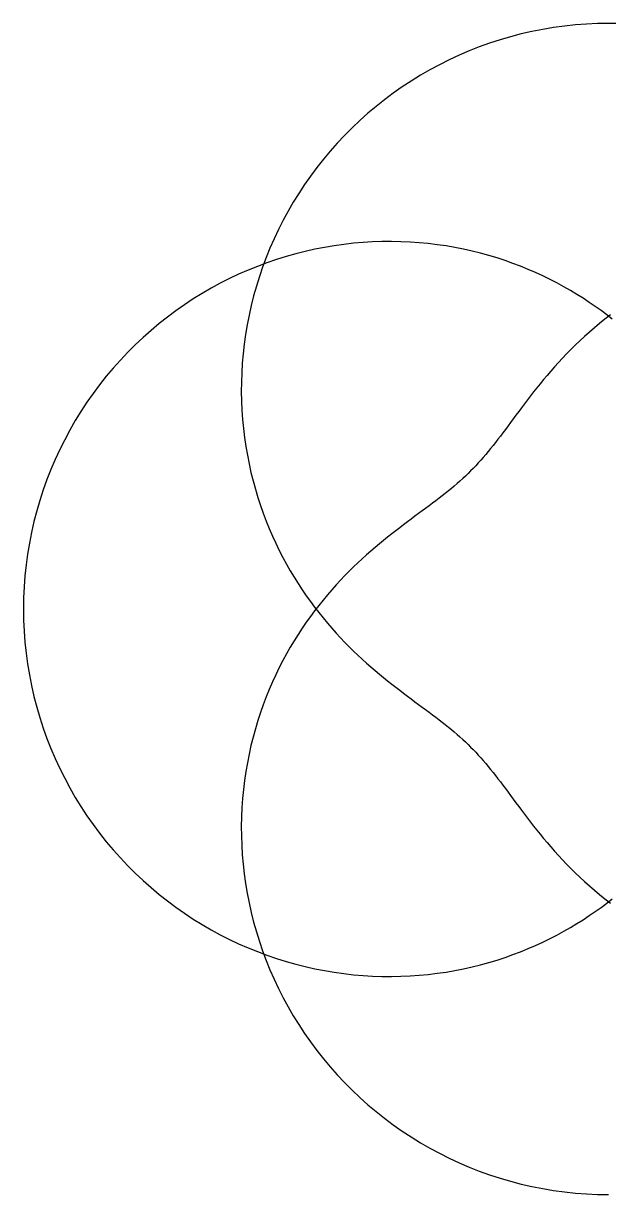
# Model space of a CAD drawing. Header units: metres. Extents: x -30 to 30, y -30 to 30.
# Drawn here: x -30 to 0, y -30 to 30 of the extents above; entities that cross this region are included whole.
import ezdxf

# ---------------------------------------------------------------- set-up
doc = ezdxf.new("R2010")
doc.units = ezdxf.units.M

msp = doc.modelspace()

# ---------------------------------------------------------------- linework, layer by layer
for p, q in [((0, 30, -100), (-0.565, 29.992, -100.251)), ((0.565, 29.992, -99.749), (0, 30, -100)), ((-4.477, 29.46, -101.997), (-5.022, 29.318, -102.243)), ((-3.927, 29.586, -101.75), (-4.477, 29.46, -101.997)), ((-3.373, 29.696, -101.502), (-3.927, 29.586, -101.75)), ((-2.816, 29.788, -101.253), (-3.373, 29.696, -101.502)), ((-2.256, 29.864, -101.004), (-2.816, 29.788, -101.253)), ((-1.694, 29.924, -100.753), (-2.256, 29.864, -101.004)), ((-1.13, 29.966, -100.502), (-1.694, 29.924, -100.753)), ((-0.565, 29.992, -100.251), (-1.13, 29.966, -100.502)), ((-6.098, 28.986, -102.73), (-6.627, 28.796, -102.97)), ((-5.563, 29.16, -102.487), (-6.098, 28.986, -102.73)), ((-5.022, 29.318, -102.243), (-5.563, 29.16, -102.487)), ((-7.665, 28.37, -103.446), (-8.174, 28.134, -103.681)), ((-7.15, 28.591, -103.209), (-7.665, 28.37, -103.446)), ((-6.627, 28.796, -102.97), (-7.15, 28.591, -103.209)), ((-9.166, 27.62, -104.144), (-9.65, 27.341, -104.371)), ((-8.674, 27.884, -103.914), (-9.166, 27.62, -104.144)), ((-8.174, 28.134, -103.681), (-8.674, 27.884, -103.914)), ((-10.124, 27.049, -104.596), (-10.588, 26.743, -104.818)), ((-9.65, 27.341, -104.371), (-10.124, 27.049, -104.596)), ((-11.043, 26.425, -105.036), (-11.487, 26.093, -105.252)), ((-10.588, 26.743, -104.818), (-11.043, 26.425, -105.036)), ((-11.487, 26.093, -105.252), (-11.92, 25.75, -105.464)), ((-12.342, 25.395, -105.673), (-12.753, 25.029, -105.878)), ((-11.92, 25.75, -105.464), (-12.342, 25.395, -105.673)), ((-13.151, 24.651, -106.079), (-13.538, 24.263, -106.277)), ((-12.753, 25.029, -105.878), (-13.151, 24.651, -106.079)), ((-13.538, 24.263, -106.277), (-13.912, 23.865, -106.471)), ((-14.274, 23.458, -106.66), (-14.623, 23.041, -106.845)), ((-13.912, 23.865, -106.471), (-14.274, 23.458, -106.66)), ((-14.623, 23.041, -106.845), (-14.958, 22.616, -107.027)), ((-14.958, 22.616, -107.027), (-15.28, 22.183, -107.203)), ((-15.589, 21.742, -107.375), (-15.884, 21.294, -107.543)), ((-15.28, 22.183, -107.203), (-15.589, 21.742, -107.375)), ((-15.884, 21.294, -107.543), (-16.165, 20.84, -107.705)), ((-16.165, 20.84, -107.705), (-16.432, 20.379, -107.863)), ((-16.685, 19.913, -108.016), (-16.924, 19.441, -108.163)), ((-16.432, 20.379, -107.863), (-16.685, 19.913, -108.016)), ((-16.924, 19.441, -108.163), (-17.149, 18.965, -108.306)), ((-17.149, 18.965, -108.306), (-17.359, 18.485, -108.443)), ((-14.065, 18.611, -90.57), (-14.559, 18.528, -90.657)), ((-13.572, 18.68, -90.489), (-14.065, 18.611, -90.57)), ((-13.08, 18.736, -90.415), (-13.572, 18.68, -90.489)), ((-12.59, 18.778, -90.346), (-13.08, 18.736, -90.415)), ((-12.102, 18.808, -90.284), (-12.59, 18.778, -90.346)), ((-11.617, 18.824, -90.227), (-12.102, 18.808, -90.284)), ((-11.135, 18.828, -90.177), (-11.617, 18.824, -90.227)), ((-10.656, 18.819, -90.133), (-11.135, 18.828, -90.177)), ((-10.181, 18.798, -90.095), (-10.656, 18.819, -90.133)), ((-9.71, 18.765, -90.064), (-10.181, 18.798, -90.095)), ((-9.244, 18.721, -90.039), (-9.71, 18.765, -90.064)), ((-8.783, 18.665, -90.02), (-9.244, 18.721, -90.039)), ((-8.327, 18.598, -90.007), (-8.783, 18.665, -90.02)), ((-17.555, 18.002, -108.575), (-17.737, 17.515, -108.702)), ((-17.359, 18.485, -108.443), (-17.555, 18.002, -108.575)), ((-16.535, 18.057, -91.062), (-17.026, 17.904, -91.177)), ((-16.042, 18.196, -90.952), (-16.535, 18.057, -91.062)), ((-15.548, 18.321, -90.848), (-16.042, 18.196, -90.952)), ((-15.054, 18.431, -90.749), (-15.548, 18.321, -90.848)), ((-14.559, 18.528, -90.657), (-15.054, 18.431, -90.749)), ((-7.877, 18.52, -90.001), (-8.327, 18.598, -90.007)), ((-7.432, 18.432, -90.001), (-7.877, 18.52, -90.001)), ((-6.994, 18.334, -90.007), (-7.432, 18.432, -90.001)), ((-6.562, 18.227, -90.02), (-6.994, 18.334, -90.007)), ((-6.137, 18.11, -90.039), (-6.562, 18.227, -90.02)), ((-5.719, 17.984, -90.064), (-6.137, 18.11, -90.039)), ((-18.002, 17.555, -91.425), (-18.485, 17.359, -91.557)), ((-17.515, 17.737, -91.298), (-18.002, 17.555, -91.425)), ((-17.737, 17.515, -108.702), (-17.904, 17.026, -108.823)), ((-17.026, 17.904, -91.177), (-17.515, 17.737, -91.298)), ((-5.308, 17.85, -90.095), (-5.719, 17.984, -90.064)), ((-4.904, 17.707, -90.133), (-5.308, 17.85, -90.095)), ((-4.508, 17.557, -90.177), (-4.904, 17.707, -90.133)), ((-4.119, 17.399, -90.227), (-4.508, 17.557, -90.177)), ((-19.441, 16.924, -91.837), (-19.913, 16.685, -91.984)), ((-18.965, 17.149, -91.694), (-19.441, 16.924, -91.837)), ((-18.485, 17.359, -91.557), (-18.965, 17.149, -91.694)), ((-17.904, 17.026, -108.823), (-18.057, 16.535, -108.938)), ((-3.739, 17.234, -90.284), (-4.119, 17.399, -90.227)), ((-3.366, 17.063, -90.346), (-3.739, 17.234, -90.284)), ((-3.002, 16.885, -90.415), (-3.366, 17.063, -90.346)), ((-2.645, 16.702, -90.489), (-3.002, 16.885, -90.415)), ((-20.379, 16.432, -92.137), (-20.84, 16.165, -92.295)), ((-19.913, 16.685, -91.984), (-20.379, 16.432, -92.137)), ((-18.057, 16.535, -108.938), (-18.196, 16.042, -109.048)), ((-2.297, 16.513, -90.57), (-2.645, 16.702, -90.489)), ((-1.957, 16.319, -90.657), (-2.297, 16.513, -90.57)), ((-1.626, 16.12, -90.749), (-1.957, 16.319, -90.657)), ((-21.294, 15.884, -92.457), (-21.742, 15.589, -92.625)), ((-20.84, 16.165, -92.295), (-21.294, 15.884, -92.457)), ((-18.196, 16.042, -109.048), (-18.321, 15.548, -109.152)), ((-1.303, 15.918, -90.848), (-1.626, 16.12, -90.749)), ((-0.988, 15.711, -90.952), (-1.303, 15.918, -90.848)), ((-0.682, 15.501, -91.062), (-0.988, 15.711, -90.952)), ((-22.183, 15.28, -92.797), (-22.616, 14.958, -92.973)), ((-21.742, 15.589, -92.625), (-22.183, 15.28, -92.797)), ((-18.431, 15.054, -109.251), (-18.528, 14.559, -109.343)), ((-18.321, 15.548, -109.152), (-18.431, 15.054, -109.251)), ((-0.384, 15.288, -91.177), (-0.682, 15.501, -91.062)), ((-0.095, 15.072, -91.298), (-0.384, 15.288, -91.177)), ((0.095, 15.072, -108.702), (-0.187, 14.854, -108.575)), ((0.187, 14.854, -91.425), (-0.095, 15.072, -91.298)), ((-23.041, 14.623, -93.155), (-23.458, 14.274, -93.34)), ((-22.616, 14.958, -92.973), (-23.041, 14.623, -93.155)), ((-18.528, 14.559, -109.343), (-18.611, 14.065, -109.43)), ((-0.725, 14.413, -108.306), (-0.982, 14.19, -108.163)), ((-0.46, 14.635, -108.443), (-0.725, 14.413, -108.306)), ((-0.187, 14.854, -108.575), (-0.46, 14.635, -108.443)), ((-23.865, 13.912, -93.529), (-24.263, 13.538, -93.723)), ((-23.458, 14.274, -93.34), (-23.865, 13.912, -93.529)), ((-18.611, 14.065, -109.43), (-18.68, 13.572, -109.511)), ((-1.232, 13.967, -108.016), (-1.474, 13.743, -107.863)), ((-0.982, 14.19, -108.163), (-1.232, 13.967, -108.016)), ((-24.263, 13.538, -93.723), (-24.651, 13.151, -93.921)), ((-18.68, 13.572, -109.511), (-18.736, 13.08, -109.585)), ((-1.935, 13.294, -107.543), (-2.154, 13.07, -107.375)), ((-1.708, 13.518, -107.705), (-1.935, 13.294, -107.543)), ((-1.474, 13.743, -107.863), (-1.708, 13.518, -107.705)), ((-25.029, 12.753, -94.122), (-25.395, 12.342, -94.327)), ((-24.651, 13.151, -93.921), (-25.029, 12.753, -94.122)), ((-18.736, 13.08, -109.585), (-18.778, 12.59, -109.654)), ((-2.573, 12.625, -107.027), (-2.773, 12.404, -106.845)), ((-2.367, 12.847, -107.203), (-2.573, 12.625, -107.027)), ((-2.154, 13.07, -107.375), (-2.367, 12.847, -107.203)), ((-25.395, 12.342, -94.327), (-25.75, 11.92, -94.536)), ((-18.808, 12.102, -109.716), (-18.824, 11.617, -109.773)), ((-18.778, 12.59, -109.654), (-18.808, 12.102, -109.716)), ((-2.966, 12.185, -106.66), (-3.153, 11.967, -106.471)), ((-2.773, 12.404, -106.845), (-2.966, 12.185, -106.66)), ((-26.093, 11.487, -94.748), (-26.425, 11.043, -94.964)), ((-25.75, 11.92, -94.536), (-26.093, 11.487, -94.748)), ((-18.824, 11.617, -109.773), (-18.828, 11.135, -109.823)), ((-3.51, 11.538, -106.079), (-3.68, 11.327, -105.878)), ((-3.334, 11.752, -106.277), (-3.51, 11.538, -106.079)), ((-3.153, 11.967, -106.471), (-3.334, 11.752, -106.277)), ((-26.425, 11.043, -94.964), (-26.743, 10.588, -95.182)), ((-18.828, 11.135, -109.823), (-18.819, 10.656, -109.867)), ((-4.006, 10.913, -105.464), (-4.163, 10.71, -105.252)), ((-3.846, 11.118, -105.673), (-4.006, 10.913, -105.464)), ((-3.68, 11.327, -105.878), (-3.846, 11.118, -105.673)), ((-26.743, 10.588, -95.182), (-27.049, 10.124, -95.404)), ((-18.819, 10.656, -109.867), (-18.798, 10.181, -109.905)), ((-4.463, 10.313, -104.818), (-4.607, 10.119, -104.596)), ((-4.315, 10.51, -105.036), (-4.463, 10.313, -104.818)), ((-4.163, 10.71, -105.252), (-4.315, 10.51, -105.036)), ((-27.341, 9.65, -95.629), (-27.62, 9.166, -95.856)), ((-27.049, 10.124, -95.404), (-27.341, 9.65, -95.629)), ((-18.798, 10.181, -109.905), (-18.765, 9.71, -109.936)), ((-18.765, 9.71, -109.936), (-18.721, 9.244, -109.961)), ((-4.887, 9.742, -104.144), (-5.023, 9.558, -103.914)), ((-4.749, 9.929, -104.371), (-4.887, 9.742, -104.144)), ((-4.607, 10.119, -104.596), (-4.749, 9.929, -104.371)), ((-27.62, 9.166, -95.856), (-27.884, 8.674, -96.086)), ((-18.721, 9.244, -109.961), (-18.665, 8.783, -109.98)), ((-5.417, 9.029, -103.209), (-5.545, 8.859, -102.97)), ((-5.287, 9.202, -103.446), (-5.417, 9.029, -103.209)), ((-5.156, 9.378, -103.681), (-5.287, 9.202, -103.446)), ((-5.023, 9.558, -103.914), (-5.156, 9.378, -103.681)), ((-27.884, 8.674, -96.086), (-28.134, 8.174, -96.319)), ((-18.665, 8.783, -109.98), (-18.598, 8.327, -109.993)), ((-5.797, 8.531, -102.487), (-5.923, 8.371, -102.243)), ((-5.671, 8.693, -102.73), (-5.797, 8.531, -102.487)), ((-5.545, 8.859, -102.97), (-5.671, 8.693, -102.73)), ((-28.134, 8.174, -96.319), (-28.37, 7.665, -96.554)), ((-18.598, 8.327, -109.993), (-18.52, 7.877, -109.999)), ((-18.52, 7.877, -109.999), (-18.432, 7.432, -109.999)), ((-6.299, 7.913, -101.502), (-6.425, 7.766, -101.253)), ((-6.173, 8.062, -101.75), (-6.299, 7.913, -101.502)), ((-6.048, 8.215, -101.997), (-6.173, 8.062, -101.75)), ((-5.923, 8.371, -102.243), (-6.048, 8.215, -101.997)), ((-28.37, 7.665, -96.554), (-28.591, 7.15, -96.791)), ((-18.432, 7.432, -109.999), (-18.334, 6.994, -109.993)), ((-6.939, 7.205, -100.251), (-7.071, 7.071, -100)), ((-6.808, 7.342, -100.502), (-6.939, 7.205, -100.251)), ((-6.679, 7.481, -100.753), (-6.808, 7.342, -100.502)), ((-6.551, 7.622, -101.004), (-6.679, 7.481, -100.753)), ((-6.425, 7.766, -101.253), (-6.551, 7.622, -101.004)), ((-28.796, 6.627, -97.03), (-28.986, 6.098, -97.27)), ((-28.591, 7.15, -96.791), (-28.796, 6.627, -97.03)), ((-18.334, 6.994, -109.993), (-18.227, 6.562, -109.98)), ((-7.481, 6.679, -99.247), (-7.622, 6.551, -98.996)), ((-7.342, 6.808, -99.498), (-7.481, 6.679, -99.247)), ((-7.205, 6.939, -99.749), (-7.342, 6.808, -99.498)), ((-7.071, 7.071, -100), (-7.205, 6.939, -99.749)), ((-28.986, 6.098, -97.27), (-29.16, 5.563, -97.513)), ((-18.227, 6.562, -109.98), (-18.11, 6.137, -109.961)), ((-18.11, 6.137, -109.961), (-17.984, 5.719, -109.936)), ((-8.215, 6.048, -98.003), (-8.371, 5.923, -97.757)), ((-8.062, 6.173, -98.25), (-8.215, 6.048, -98.003)), ((-7.913, 6.299, -98.498), (-8.062, 6.173, -98.25)), ((-7.766, 6.425, -98.747), (-7.913, 6.299, -98.498)), ((-7.622, 6.551, -98.996), (-7.766, 6.425, -98.747)), ((-29.16, 5.563, -97.513), (-29.318, 5.022, -97.757)), ((-17.984, 5.719, -109.936), (-17.85, 5.308, -109.905)), ((-9.029, 5.417, -96.791), (-9.202, 5.287, -96.554)), ((-8.859, 5.545, -97.03), (-9.029, 5.417, -96.791)), ((-8.693, 5.671, -97.27), (-8.859, 5.545, -97.03)), ((-8.531, 5.797, -97.513), (-8.693, 5.671, -97.27)), ((-8.371, 5.923, -97.757), (-8.531, 5.797, -97.513)), ((-29.318, 5.022, -97.757), (-29.46, 4.476, -98.003)), ((-17.85, 5.308, -109.905), (-17.707, 4.904, -109.867)), ((-17.707, 4.904, -109.867), (-17.557, 4.508, -109.823)), ((-9.742, 4.887, -95.856), (-9.929, 4.749, -95.629)), ((-9.558, 5.023, -96.086), (-9.742, 4.887, -95.856)), ((-9.378, 5.156, -96.319), (-9.558, 5.023, -96.086)), ((-9.202, 5.287, -96.554), (-9.378, 5.156, -96.319)), ((-29.46, 4.476, -98.003), (-29.586, 3.927, -98.25)), ((-17.557, 4.508, -109.823), (-17.399, 4.119, -109.773)), ((-10.51, 4.315, -94.964), (-10.71, 4.163, -94.748)), ((-10.313, 4.463, -95.182), (-10.51, 4.315, -94.964)), ((-10.119, 4.607, -95.404), (-10.313, 4.463, -95.182)), ((-9.929, 4.749, -95.629), (-10.119, 4.607, -95.404)), ((-29.586, 3.927, -98.25), (-29.696, 3.373, -98.498)), ((-17.399, 4.119, -109.773), (-17.234, 3.739, -109.716)), ((-17.234, 3.739, -109.716), (-17.063, 3.366, -109.654)), ((-11.327, 3.68, -94.122), (-11.538, 3.51, -93.921)), ((-11.118, 3.846, -94.327), (-11.327, 3.68, -94.122)), ((-10.913, 4.006, -94.536), (-11.118, 3.846, -94.327)), ((-10.71, 4.163, -94.748), (-10.913, 4.006, -94.536)), ((-29.696, 3.373, -98.498), (-29.788, 2.816, -98.747)), ((-17.063, 3.366, -109.654), (-16.885, 3.002, -109.585)), ((-16.885, 3.002, -109.585), (-16.702, 2.645, -109.511)), ((-11.967, 3.153, -93.529), (-12.185, 2.966, -93.34)), ((-11.752, 3.334, -93.723), (-11.967, 3.153, -93.529)), ((-11.538, 3.51, -93.921), (-11.752, 3.334, -93.723)), ((-29.788, 2.816, -98.747), (-29.864, 2.256, -98.996)), ((-16.702, 2.645, -109.511), (-16.513, 2.297, -109.43)), ((-12.625, 2.573, -92.974), (-12.847, 2.367, -92.797)), ((-12.404, 2.773, -93.155), (-12.625, 2.573, -92.974)), ((-12.185, 2.966, -93.34), (-12.404, 2.773, -93.155)), ((-29.864, 2.256, -98.996), (-29.924, 1.694, -99.247)), ((-16.513, 2.297, -109.43), (-16.319, 1.957, -109.343)), ((-16.319, 1.957, -109.343), (-16.12, 1.626, -109.251)), ((-13.294, 1.935, -92.457), (-13.518, 1.708, -92.295)), ((-13.07, 2.154, -92.625), (-13.294, 1.935, -92.457)), ((-12.847, 2.367, -92.797), (-13.07, 2.154, -92.625)), ((-29.924, 1.694, -99.247), (-29.966, 1.13, -99.498)), ((-16.12, 1.626, -109.251), (-15.918, 1.303, -109.152)), ((-15.918, 1.303, -109.152), (-15.711, 0.988, -109.048)), ((-13.967, 1.232, -91.984), (-14.19, 0.982, -91.837)), ((-13.743, 1.474, -92.137), (-13.967, 1.232, -91.984)), ((-13.518, 1.708, -92.295), (-13.743, 1.474, -92.137)), ((-29.966, 1.13, -99.498), (-29.992, 0.565, -99.749)), ((-15.711, 0.988, -109.048), (-15.501, 0.682, -108.938)), ((-15.501, 0.682, -108.938), (-15.288, 0.384, -108.823)), ((-14.413, 0.725, -91.694), (-14.635, 0.46, -91.557)), ((-14.19, 0.982, -91.837), (-14.413, 0.725, -91.694)), ((-29.992, 0.565, -99.749), (-30, 0, -100)), ((-15.288, 0.384, -108.823), (-15.072, 0.095, -108.702)), ((-14.854, 0.187, -91.425), (-15.072, -0.095, -91.298)), ((-15.072, 0.095, -108.702), (-14.854, -0.187, -108.575)), ((-14.635, 0.46, -91.557), (-14.854, 0.187, -91.425)), ((-30, 0, -100), (-29.992, -0.565, -100.251)), ((-29.992, -0.565, -100.251), (-29.966, -1.13, -100.502)), ((-15.288, -0.384, -91.177), (-15.501, -0.682, -91.062)), ((-15.072, -0.095, -91.298), (-15.288, -0.384, -91.177)), ((-14.854, -0.187, -108.575), (-14.635, -0.46, -108.443)), ((-14.635, -0.46, -108.443), (-14.413, -0.725, -108.306)), ((-29.966, -1.13, -100.502), (-29.924, -1.694, -100.753)), ((-15.711, -0.988, -90.952), (-15.918, -1.303, -90.848)), ((-15.501, -0.682, -91.062), (-15.711, -0.988, -90.952)), ((-14.413, -0.725, -108.306), (-14.19, -0.982, -108.163)), ((-14.19, -0.982, -108.163), (-13.967, -1.232, -108.016)), ((-29.924, -1.694, -100.753), (-29.864, -2.256, -101.004)), ((-16.12, -1.626, -90.749), (-16.319, -1.957, -90.657)), ((-15.918, -1.303, -90.848), (-16.12, -1.626, -90.749)), ((-13.967, -1.232, -108.016), (-13.743, -1.474, -107.863)), ((-13.743, -1.474, -107.863), (-13.518, -1.708, -107.705)), ((-13.518, -1.708, -107.705), (-13.294, -1.935, -107.543)), ((-29.864, -2.256, -101.004), (-29.788, -2.816, -101.253)), ((-16.513, -2.297, -90.57), (-16.702, -2.645, -90.489)), ((-16.319, -1.957, -90.657), (-16.513, -2.297, -90.57)), ((-13.294, -1.935, -107.543), (-13.07, -2.154, -107.375)), ((-13.07, -2.154, -107.375), (-12.847, -2.367, -107.203)), ((-12.847, -2.367, -107.203), (-12.625, -2.573, -107.026)), ((-29.788, -2.816, -101.253), (-29.696, -3.373, -101.502)), ((-16.702, -2.645, -90.489), (-16.885, -3.002, -90.415)), ((-12.625, -2.573, -107.026), (-12.404, -2.773, -106.845)), ((-12.404, -2.773, -106.845), (-12.185, -2.966, -106.66)), ((-12.185, -2.966, -106.66), (-11.967, -3.153, -106.471)), ((-29.696, -3.373, -101.502), (-29.586, -3.927, -101.75)), ((-17.063, -3.366, -90.346), (-17.234, -3.739, -90.284)), ((-16.885, -3.002, -90.415), (-17.063, -3.366, -90.346)), ((-11.967, -3.153, -106.471), (-11.752, -3.334, -106.277)), ((-11.752, -3.334, -106.277), (-11.538, -3.51, -106.079)), ((-11.538, -3.51, -106.079), (-11.327, -3.68, -105.878)), ((-29.586, -3.927, -101.75), (-29.46, -4.477, -101.997)), ((-17.399, -4.119, -90.227), (-17.557, -4.508, -90.177)), ((-17.234, -3.739, -90.284), (-17.399, -4.119, -90.227)), ((-11.327, -3.68, -105.878), (-11.118, -3.846, -105.673)), ((-11.118, -3.846, -105.673), (-10.913, -4.006, -105.464)), ((-10.913, -4.006, -105.464), (-10.71, -4.163, -105.252)), ((-10.71, -4.163, -105.252), (-10.51, -4.315, -105.036)), ((-29.46, -4.477, -101.997), (-29.318, -5.022, -102.243)), ((-17.557, -4.508, -90.177), (-17.707, -4.904, -90.133)), ((-10.51, -4.315, -105.036), (-10.313, -4.463, -104.818)), ((-10.313, -4.463, -104.818), (-10.119, -4.607, -104.596)), ((-10.119, -4.607, -104.596), (-9.929, -4.749, -104.371)), ((-9.929, -4.749, -104.371), (-9.742, -4.887, -104.144)), ((-29.318, -5.022, -102.243), (-29.16, -5.563, -102.487)), ((-17.85, -5.308, -90.095), (-17.984, -5.719, -90.064)), ((-17.707, -4.904, -90.133), (-17.85, -5.308, -90.095)), ((-9.742, -4.887, -104.144), (-9.558, -5.023, -103.914)), ((-9.558, -5.023, -103.914), (-9.378, -5.156, -103.681)), ((-9.378, -5.156, -103.681), (-9.202, -5.287, -103.446)), ((-9.202, -5.287, -103.446), (-9.029, -5.417, -103.209)), ((-29.16, -5.563, -102.487), (-28.986, -6.098, -102.73)), ((-17.984, -5.719, -90.064), (-18.11, -6.137, -90.039)), ((-9.029, -5.417, -103.209), (-8.859, -5.545, -102.97)), ((-8.859, -5.545, -102.97), (-8.693, -5.671, -102.73)), ((-8.693, -5.671, -102.73), (-8.531, -5.797, -102.487)), ((-8.531, -5.797, -102.487), (-8.371, -5.923, -102.243)), ((-8.371, -5.923, -102.243), (-8.215, -6.048, -101.997)), ((-28.986, -6.098, -102.73), (-28.796, -6.627, -102.97)), ((-18.227, -6.562, -90.02), (-18.334, -6.994, -90.007)), ((-18.11, -6.137, -90.039), (-18.227, -6.562, -90.02)), ((-8.215, -6.048, -101.997), (-8.062, -6.173, -101.75)), ((-8.062, -6.173, -101.75), (-7.913, -6.299, -101.502)), ((-7.913, -6.299, -101.502), (-7.766, -6.425, -101.253)), ((-7.766, -6.425, -101.253), (-7.622, -6.551, -101.004)), ((-7.622, -6.551, -101.004), (-7.481, -6.679, -100.753)), ((-28.796, -6.627, -102.97), (-28.591, -7.15, -103.209)), ((-28.591, -7.15, -103.209), (-28.37, -7.665, -103.446)), ((-18.334, -6.994, -90.007), (-18.432, -7.432, -90.001)), ((-7.481, -6.679, -100.753), (-7.342, -6.808, -100.502)), ((-7.342, -6.808, -100.502), (-7.205, -6.939, -100.251)), ((-7.205, -6.939, -100.251), (-7.071, -7.071, -100)), ((-7.071, -7.071, -100), (-6.939, -7.205, -99.749)), ((-28.37, -7.665, -103.446), (-28.134, -8.174, -103.681)), ((-18.432, -7.432, -90.001), (-18.52, -7.877, -90.001)), ((-6.939, -7.205, -99.749), (-6.808, -7.342, -99.498)), ((-6.808, -7.342, -99.498), (-6.679, -7.481, -99.247)), ((-6.679, -7.481, -99.247), (-6.551, -7.622, -98.996)), ((-6.551, -7.622, -98.996), (-6.425, -7.766, -98.747)), ((-6.425, -7.766, -98.747), (-6.299, -7.913, -98.498)), ((-28.134, -8.174, -103.681), (-27.884, -8.674, -103.914)), ((-18.598, -8.327, -90.007), (-18.665, -8.783, -90.02)), ((-18.52, -7.877, -90.001), (-18.598, -8.327, -90.007)), ((-6.299, -7.913, -98.498), (-6.173, -8.062, -98.25)), ((-6.173, -8.062, -98.25), (-6.048, -8.215, -98.003)), ((-6.048, -8.215, -98.003), (-5.923, -8.371, -97.757)), ((-5.923, -8.371, -97.757), (-5.797, -8.531, -97.513)), ((-27.884, -8.674, -103.914), (-27.62, -9.166, -104.144)), ((-18.665, -8.783, -90.02), (-18.721, -9.244, -90.039)), ((-5.797, -8.531, -97.513), (-5.671, -8.693, -97.27)), ((-5.671, -8.693, -97.27), (-5.545, -8.859, -97.03)), ((-5.545, -8.859, -97.03), (-5.417, -9.029, -96.791)), ((-27.62, -9.166, -104.144), (-27.341, -9.65, -104.371)), ((-18.721, -9.244, -90.039), (-18.765, -9.71, -90.064)), ((-5.417, -9.029, -96.791), (-5.287, -9.202, -96.554)), ((-5.287, -9.202, -96.554), (-5.156, -9.378, -96.319)), ((-5.156, -9.378, -96.319), (-5.023, -9.558, -96.086)), ((-5.023, -9.558, -96.086), (-4.887, -9.742, -95.856)), ((-27.341, -9.65, -104.371), (-27.049, -10.124, -104.596)), ((-27.049, -10.124, -104.596), (-26.743, -10.588, -104.818)), ((-18.798, -10.181, -90.095), (-18.819, -10.656, -90.133)), ((-18.765, -9.71, -90.064), (-18.798, -10.181, -90.095)), ((-4.887, -9.742, -95.856), (-4.749, -9.929, -95.629)), ((-4.749, -9.929, -95.629), (-4.607, -10.119, -95.404)), ((-4.607, -10.119, -95.404), (-4.463, -10.313, -95.182)), ((-26.743, -10.588, -104.818), (-26.425, -11.043, -105.036)), ((-18.819, -10.656, -90.133), (-18.828, -11.135, -90.177)), ((-4.463, -10.313, -95.182), (-4.315, -10.51, -94.964)), ((-4.315, -10.51, -94.964), (-4.163, -10.71, -94.748)), ((-4.163, -10.71, -94.748), (-4.006, -10.913, -94.536)), ((-26.425, -11.043, -105.036), (-26.093, -11.487, -105.252)), ((-18.828, -11.135, -90.177), (-18.824, -11.617, -90.227)), ((-4.006, -10.913, -94.536), (-3.846, -11.118, -94.327)), ((-3.846, -11.118, -94.327), (-3.68, -11.327, -94.122)), ((-3.68, -11.327, -94.122), (-3.51, -11.538, -93.921)), ((-26.093, -11.487, -105.252), (-25.75, -11.92, -105.464)), ((-25.75, -11.92, -105.464), (-25.395, -12.342, -105.673)), ((-18.824, -11.617, -90.227), (-18.808, -12.102, -90.284)), ((-3.51, -11.538, -93.921), (-3.334, -11.752, -93.723)), ((-3.334, -11.752, -93.723), (-3.153, -11.967, -93.529)), ((-3.153, -11.967, -93.529), (-2.966, -12.185, -93.34)), ((-25.395, -12.342, -105.673), (-25.029, -12.753, -105.878)), ((-18.808, -12.102, -90.284), (-18.778, -12.59, -90.346)), ((-18.778, -12.59, -90.346), (-18.736, -13.08, -90.415)), ((-2.966, -12.185, -93.34), (-2.773, -12.404, -93.155)), ((-2.773, -12.404, -93.155), (-2.573, -12.625, -92.973)), ((-25.029, -12.753, -105.878), (-24.651, -13.151, -106.079)), ((-24.651, -13.151, -106.079), (-24.263, -13.538, -106.277)), ((-18.736, -13.08, -90.415), (-18.68, -13.572, -90.489)), ((-2.573, -12.625, -92.973), (-2.367, -12.847, -92.797)), ((-2.367, -12.847, -92.797), (-2.154, -13.07, -92.625)), ((-2.154, -13.07, -92.625), (-1.935, -13.294, -92.457)), ((-24.263, -13.538, -106.277), (-23.865, -13.912, -106.471)), ((-18.68, -13.572, -90.489), (-18.611, -14.065, -90.57)), ((-1.935, -13.294, -92.457), (-1.708, -13.518, -92.295)), ((-1.708, -13.518, -92.295), (-1.474, -13.743, -92.137)), ((-1.474, -13.743, -92.137), (-1.232, -13.967, -91.984)), ((-23.865, -13.912, -106.471), (-23.458, -14.274, -106.66)), ((-23.458, -14.274, -106.66), (-23.041, -14.623, -106.845)), ((-18.611, -14.065, -90.57), (-18.528, -14.559, -90.657)), ((-1.232, -13.967, -91.984), (-0.982, -14.19, -91.837)), ((-0.982, -14.19, -91.837), (-0.725, -14.413, -91.694)), ((-23.041, -14.623, -106.845), (-22.616, -14.958, -107.026)), ((-22.616, -14.958, -107.026), (-22.183, -15.28, -107.203)), ((-18.528, -14.559, -90.657), (-18.431, -15.054, -90.749)), ((-0.725, -14.413, -91.694), (-0.46, -14.635, -91.557)), ((-0.46, -14.635, -91.557), (-0.187, -14.854, -91.425)), ((-0.187, -14.854, -91.425), (0.095, -15.072, -91.298)), ((-0.095, -15.072, -108.702), (0.187, -14.854, -108.575)), ((-22.183, -15.28, -107.203), (-21.742, -15.589, -107.375)), ((-21.742, -15.589, -107.375), (-21.294, -15.884, -107.543)), ((-18.431, -15.054, -90.749), (-18.321, -15.548, -90.848)), ((-18.321, -15.548, -90.848), (-18.196, -16.042, -90.952)), ((-0.988, -15.711, -109.048), (-0.682, -15.501, -108.938)), ((-0.682, -15.501, -108.938), (-0.384, -15.288, -108.823)), ((-0.384, -15.288, -108.823), (-0.095, -15.072, -108.702)), ((-21.294, -15.884, -107.543), (-20.84, -16.165, -107.705)), ((-20.84, -16.165, -107.705), (-20.379, -16.432, -107.863)), ((-18.196, -16.042, -90.952), (-18.057, -16.535, -91.062)), ((-1.957, -16.319, -109.343), (-1.626, -16.12, -109.251)), ((-1.626, -16.12, -109.251), (-1.303, -15.918, -109.152)), ((-1.303, -15.918, -109.152), (-0.988, -15.711, -109.048)), ((-20.379, -16.432, -107.863), (-19.913, -16.685, -108.016)), ((-19.913, -16.685, -108.016), (-19.441, -16.924, -108.163)), ((-18.057, -16.535, -91.062), (-17.904, -17.026, -91.177)), ((-3.002, -16.885, -109.585), (-2.645, -16.702, -109.511)), ((-2.645, -16.702, -109.511), (-2.297, -16.513, -109.43)), ((-2.297, -16.513, -109.43), (-1.957, -16.319, -109.343)), ((-19.441, -16.924, -108.163), (-18.965, -17.149, -108.306)), ((-18.965, -17.149, -108.306), (-18.485, -17.359, -108.443)), ((-18.485, -17.359, -108.443), (-18.002, -17.555, -108.575)), ((-17.904, -17.026, -91.177), (-17.737, -17.515, -91.298)), ((-4.508, -17.557, -109.823), (-4.119, -17.399, -109.773)), ((-4.119, -17.399, -109.773), (-3.739, -17.234, -109.716)), ((-3.739, -17.234, -109.716), (-3.366, -17.063, -109.654)), ((-3.366, -17.063, -109.654), (-3.002, -16.885, -109.585)), ((-18.002, -17.555, -108.575), (-17.515, -17.737, -108.702)), ((-17.737, -17.515, -91.298), (-17.555, -18.002, -91.425)), ((-17.515, -17.737, -108.702), (-17.026, -17.904, -108.823)), ((-17.026, -17.904, -108.823), (-16.535, -18.057, -108.938)), ((-6.137, -18.11, -109.961), (-5.719, -17.984, -109.936)), ((-5.719, -17.984, -109.936), (-5.308, -17.85, -109.905)), ((-5.308, -17.85, -109.905), (-4.904, -17.707, -109.867)), ((-4.904, -17.707, -109.867), (-4.508, -17.557, -109.823)), ((-17.555, -18.002, -91.425), (-17.359, -18.485, -91.557)), ((-17.359, -18.485, -91.557), (-17.149, -18.965, -91.694)), ((-16.535, -18.057, -108.938), (-16.042, -18.196, -109.048)), ((-16.042, -18.196, -109.048), (-15.548, -18.321, -109.152)), ((-15.548, -18.321, -109.152), (-15.054, -18.431, -109.251)), ((-15.054, -18.431, -109.251), (-14.559, -18.528, -109.343)), ((-14.559, -18.528, -109.343), (-14.065, -18.611, -109.43)), ((-8.783, -18.665, -109.98), (-8.327, -18.598, -109.993)), ((-8.327, -18.598, -109.993), (-7.877, -18.52, -109.999)), ((-7.877, -18.52, -109.999), (-7.432, -18.432, -109.999)), ((-7.432, -18.432, -109.999), (-6.994, -18.334, -109.993)), ((-6.994, -18.334, -109.993), (-6.562, -18.227, -109.98)), ((-6.562, -18.227, -109.98), (-6.137, -18.11, -109.961)), ((-17.149, -18.965, -91.694), (-16.924, -19.441, -91.837)), ((-14.065, -18.611, -109.43), (-13.572, -18.68, -109.511)), ((-13.572, -18.68, -109.511), (-13.08, -18.736, -109.585)), ((-13.08, -18.736, -109.585), (-12.59, -18.778, -109.654)), ((-12.59, -18.778, -109.654), (-12.102, -18.808, -109.716)), ((-12.102, -18.808, -109.716), (-11.617, -18.824, -109.773)), ((-11.617, -18.824, -109.773), (-11.135, -18.828, -109.823)), ((-11.135, -18.828, -109.823), (-10.656, -18.819, -109.867)), ((-10.656, -18.819, -109.867), (-10.181, -18.798, -109.905)), ((-10.181, -18.798, -109.905), (-9.71, -18.765, -109.936)), ((-9.71, -18.765, -109.936), (-9.244, -18.721, -109.961)), ((-9.244, -18.721, -109.961), (-8.783, -18.665, -109.98)), ((-16.924, -19.441, -91.837), (-16.685, -19.913, -91.984)), ((-16.685, -19.913, -91.984), (-16.432, -20.379, -92.137)), ((-16.432, -20.379, -92.137), (-16.165, -20.84, -92.295)), ((-16.165, -20.84, -92.295), (-15.884, -21.294, -92.457)), ((-15.884, -21.294, -92.457), (-15.589, -21.742, -92.625)), ((-15.589, -21.742, -92.625), (-15.28, -22.183, -92.797)), ((-15.28, -22.183, -92.797), (-14.958, -22.616, -92.974)), ((-14.958, -22.616, -92.974), (-14.623, -23.041, -93.155)), ((-14.623, -23.041, -93.155), (-14.274, -23.458, -93.34)), ((-14.274, -23.458, -93.34), (-13.912, -23.865, -93.529)), ((-13.912, -23.865, -93.529), (-13.538, -24.263, -93.723)), ((-13.538, -24.263, -93.723), (-13.151, -24.651, -93.921)), ((-13.151, -24.651, -93.921), (-12.753, -25.029, -94.122)), ((-12.753, -25.029, -94.122), (-12.342, -25.395, -94.327)), ((-12.342, -25.395, -94.327), (-11.92, -25.75, -94.536)), ((-11.92, -25.75, -94.536), (-11.487, -26.093, -94.748)), ((-11.487, -26.093, -94.748), (-11.043, -26.425, -94.964)), ((-11.043, -26.425, -94.964), (-10.588, -26.743, -95.182)), ((-10.588, -26.743, -95.182), (-10.124, -27.049, -95.404)), ((-10.124, -27.049, -95.404), (-9.65, -27.341, -95.629)), ((-9.65, -27.341, -95.629), (-9.166, -27.62, -95.856)), ((-9.166, -27.62, -95.856), (-8.674, -27.884, -96.086)), ((-8.674, -27.884, -96.086), (-8.174, -28.134, -96.319)), ((-8.174, -28.134, -96.319), (-7.665, -28.37, -96.554)), ((-7.665, -28.37, -96.554), (-7.15, -28.591, -96.791)), ((-7.15, -28.591, -96.791), (-6.627, -28.796, -97.03)), ((-6.627, -28.796, -97.03), (-6.098, -28.986, -97.27)), ((-6.098, -28.986, -97.27), (-5.563, -29.16, -97.513)), ((-5.563, -29.16, -97.513), (-5.022, -29.318, -97.757)), ((-5.022, -29.318, -97.757), (-4.477, -29.46, -98.003)), ((-4.477, -29.46, -98.003), (-3.927, -29.586, -98.25)), ((-3.927, -29.586, -98.25), (-3.373, -29.696, -98.498)), ((-3.373, -29.696, -98.498), (-2.816, -29.788, -98.747)), ((-2.816, -29.788, -98.747), (-2.256, -29.864, -98.996)), ((-2.256, -29.864, -98.996), (-1.694, -29.924, -99.247)), ((-1.694, -29.924, -99.247), (-1.13, -29.966, -99.498)), ((-1.13, -29.966, -99.498), (-0.565, -29.992, -99.749)), ((-0.565, -29.992, -99.749), (0, -30, -100))]:
    msp.add_line(p, q)

doc.saveas('drawing.dxf')
